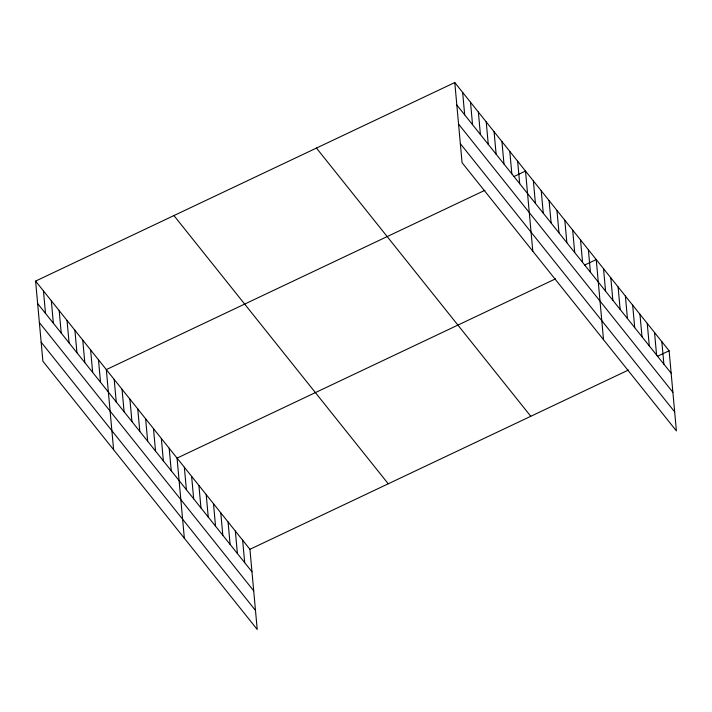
<?xml version="1.0" encoding="UTF-8"?>
<svg xmlns="http://www.w3.org/2000/svg" width="712" height="712" viewBox="0 0 712 712"><rect width="100%" height="100%" fill="white"/><g stroke="black" fill="none" stroke-linecap="round" stroke-linejoin="round"><path stroke-width="1.07" d="M35.6 281.089L249.93 549.308L257.219 629.452L42.889 361.233L35.6 281.089L454.781 82.547L669.111 350.767L676.4 430.911L462.07 162.692L454.781 82.547M484.881 190.309L106.328 369.599L113.617 449.744M513.904 176.558L525.509 171.058L532.798 251.203M555.609 278.819L177.057 458.119L184.346 538.254M584.623 265.069L596.238 259.577L603.527 339.713M249.93 549.308L628.482 370.009M657.496 356.267L669.111 350.767M456.828 105.02L671.149 373.248M458.555 124.057L672.885 392.276M460.344 143.664L674.664 411.883M316.448 148.069L530.778 416.289M173.933 215.567L388.254 483.795M37.647 303.561L251.968 571.781M39.374 322.589L253.703 590.818M41.163 342.196L255.492 610.424M661.822 341.653L663.869 364.126M654.533 332.531L656.58 355.003M647.244 323.408L649.291 345.89M639.954 314.295L642.002 336.767M632.674 305.172L634.712 327.645M625.385 296.05L627.432 318.531M618.096 286.936L620.143 309.409M610.807 277.813L612.854 300.286M603.527 268.691L605.565 291.172M588.379 249.743L590.426 272.215M580.52 239.908L582.567 262.381M572.662 230.074L574.709 252.546M564.803 220.239L566.85 242.712M556.944 210.405L558.991 232.877M549.086 200.57L551.133 223.043M541.227 190.736L543.274 213.208M533.368 180.893L535.415 203.374M517.651 161.224L519.698 183.705M509.792 151.389L511.839 173.87M501.933 141.555L503.98 164.036M494.075 131.72L496.122 154.201M486.216 121.885L488.263 144.367M478.357 112.051L480.404 134.524M470.498 102.216L472.546 124.689M462.64 92.382L464.687 114.855M242.641 540.186L244.688 562.667M235.352 531.072L237.399 553.544M228.062 521.949L230.11 544.422M220.782 512.836L222.82 535.308M213.493 503.713L215.54 526.186M206.204 494.591L208.251 517.063M198.915 485.477L200.962 507.95M191.626 476.355L193.673 498.827M184.346 467.232L186.384 489.705M169.198 448.284L171.245 470.757M161.339 438.441L163.386 460.922M153.481 428.606L155.528 451.088M145.622 418.772L147.669 441.253M137.763 408.937L139.81 431.419M129.904 399.103L131.951 421.584M122.046 389.268L124.093 411.75M114.187 379.434L116.234 401.915M98.47 359.765L100.517 382.237M90.611 349.93L92.658 372.403M82.752 340.096L84.799 362.568M74.894 330.261L76.941 352.734M67.035 320.427L69.082 342.899M59.176 310.592L61.223 333.065M51.317 300.758L53.364 323.23M43.459 290.923L45.506 313.396"/></g></svg>
